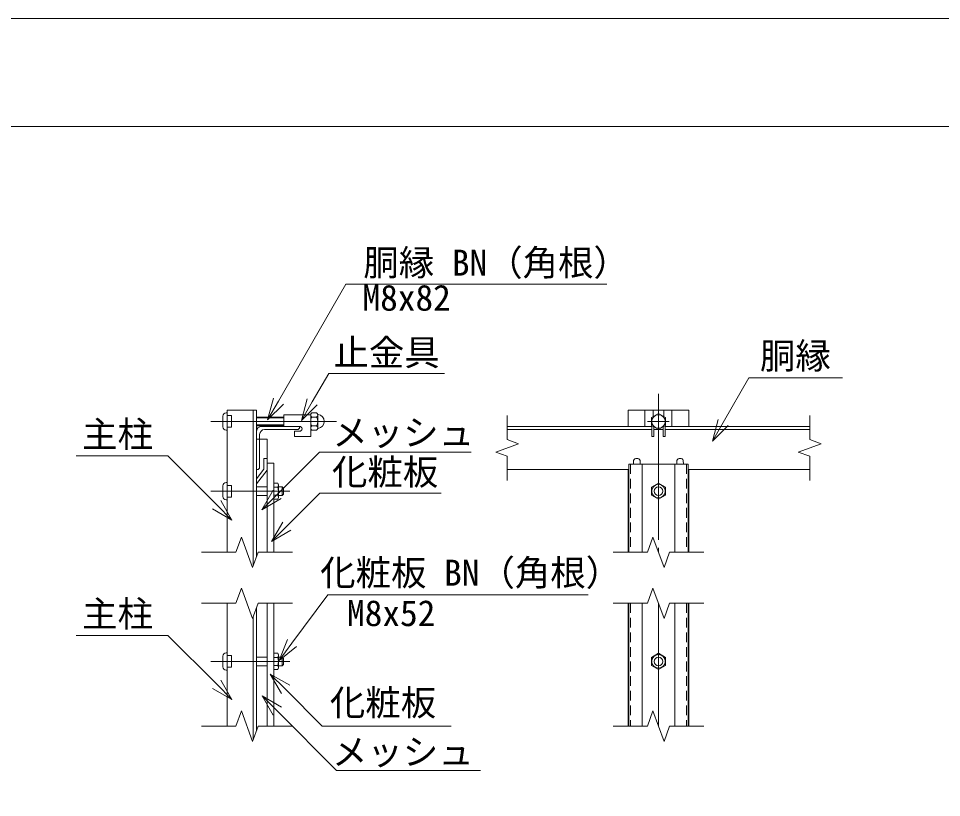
# Model space of a CAD drawing. Units: millimetres, scale not verified. Extents: x -4200 to 4200, y -2970 to 2970.
# Drawn here: x 784 to 2492, y 1529 to 2970 of the extents above; entities that cross this region are included whole.
import ezdxf
from ezdxf.enums import TextEntityAlignment as Align

# ---------------------------------------------------------------- set-up
doc = ezdxf.new("R2010")
doc.units = ezdxf.units.MM
doc.header["$LTSCALE"] = 15
doc.linetypes.add('DASHED1', pattern=[1.8, 1.2, -0.6])
doc.linetypes.add('LONG_CHAIN', pattern=[21, 18, -1, 1, -1])
for name, color, linetype, lineweight in [('0-1_D-STR1', 1, 'Continuous', 9), ('0-2_D-BMK', 2, 'LONG_CHAIN', 9), ('0-3_D-STR-DIM', 7, 'Continuous', 9), ('0-7_D-STR3', 3, 'Continuous', 9), ('0-8_0', 7, 'Continuous', 9), ('0-9_D-STR-TXT', 7, 'Continuous', 9), ('0-B_D-TTL', 2, 'Continuous', 9)]:
    doc.layers.add(name, color=color, linetype=linetype, lineweight=lineweight)
doc.styles.add('ＭＳ ゴシック', font='')
doc.styles.get('ＭＳ ゴシック').set_extended_font_data('MS Gothic')

# ---------------------------------------------------------------- blocks, each defined once
blk = doc.blocks.new('MLeader1')
at = {"layer": '0-9_D-STR-TXT'}
blk.add_line((1249.59, 1757.57), (1277.88, 1729.29), dxfattribs=at)
for points in [[(1270.3, 1721.71), (1249.59, 1757.57), (1285.45, 1736.87)], [(1277.88, 1729.29), (1345.8, 1661.37), (1577.22, 1661.37), (1584.42, 1661.37)]]:
    blk.add_lwpolyline(points, dxfattribs=at)
blk = doc.blocks.new('MLeader2')
at = {"layer": '0-9_D-STR-TXT'}
blk.add_line((1234.39, 1717.08), (1262.68, 1688.8), dxfattribs=at)
for points in [[(1255.1, 1681.22), (1234.39, 1717.08), (1270.25, 1696.38)], [(1262.68, 1688.8), (1372.37, 1579.1), (1631.26, 1579.1), (1638.46, 1579.1)]]:
    blk.add_lwpolyline(points, dxfattribs=at)
blk = doc.blocks.new('MLeader3')
at = {"layer": '0-8_0'}
blk.add_line((1252.02, 2002.64), (1280.31, 2030.93), dxfattribs=at)
for points in [[(1280.31, 2030.93), (1341.35, 2091.97), (1558.56, 2091.97), (1565.76, 2091.97)], [(1287.89, 2023.35), (1252.02, 2002.64), (1272.73, 2038.51)]]:
    blk.add_lwpolyline(points, dxfattribs=at)
blk = doc.blocks.new('MLeader4')
at = {"layer": '0-8_0'}
blk.add_line((1234.15, 2061.51), (1262.43, 2089.79), dxfattribs=at)
for points in [[(1262.43, 2089.79), (1340.68, 2168.04), (1614.17, 2168.04), (1621.37, 2168.04)], [(1270.01, 2082.21), (1234.15, 2061.51), (1254.85, 2097.37)]]:
    blk.add_lwpolyline(points, dxfattribs=at)
blk = doc.blocks.new('MLeader5')
at = {"layer": '0-8_0'}
blk.add_line((1178.65, 1710.29), (1150.37, 1738.57), dxfattribs=at)
for points in [[(1150.37, 1738.57), (1060.15, 1828.79), (897.75, 1828.79), (890.55, 1828.79)], [(1157.95, 1746.15), (1178.65, 1710.29), (1142.79, 1730.99)]]:
    blk.add_lwpolyline(points, dxfattribs=at)
blk = doc.blocks.new('MLeader6')
at = {"layer": '0-8_0'}
blk.add_line((1178.65, 2042.37), (1150.37, 2070.65), dxfattribs=at)
for points in [[(1150.37, 2070.65), (1060.15, 2160.87), (897.75, 2160.87), (890.55, 2160.87)], [(1157.95, 2078.23), (1178.65, 2042.37), (1142.79, 2063.08)]]:
    blk.add_lwpolyline(points, dxfattribs=at)
blk = doc.blocks.new('MLeader7')
at = {"layer": '0-8_0'}
blk.add_line((2067.74, 2188.16), (2087.74, 2222.8), dxfattribs=at)
for points in [[(2087.74, 2222.8), (2135.45, 2305.44), (2301.21, 2305.44), (2308.41, 2305.44)], [(2097.02, 2217.44), (2067.74, 2188.16), (2078.46, 2228.16)]]:
    blk.add_lwpolyline(points, dxfattribs=at)
blk = doc.blocks.new('MLeader16')
at = {"layer": '0-8_0'}
blk.add_line((1307.03, 2226.38), (1327.14, 2260.95), dxfattribs=at)
for points in [[(1327.14, 2260.95), (1357.65, 2313.4), (1564.63, 2313.4), (1571.83, 2313.4)], [(1336.4, 2255.57), (1307.03, 2226.38), (1317.87, 2266.34)]]:
    blk.add_lwpolyline(points, dxfattribs=at)
blk = doc.blocks.new('MLeader20')
at = {"layer": '0-8_0'}
blk.add_line((1244.62, 2227.54), (1264.57, 2262.21), dxfattribs=at)
for points in [[(1264.57, 2262.21), (1389.27, 2478.89), (1865.16, 2478.89), (1872.36, 2478.89)], [(1273.86, 2256.86), (1244.62, 2227.54), (1255.28, 2267.55)]]:
    blk.add_lwpolyline(points, dxfattribs=at)
blk = doc.blocks.new('MLeader22')
at = {"layer": '0-8_0'}
blk.add_line((1265.76, 1782.82), (1289.73, 1814.84), dxfattribs=at)
for points in [[(1289.73, 1814.84), (1356.26, 1903.73), (1830.44, 1903.73), (1837.64, 1903.73)], [(1298.31, 1808.42), (1265.76, 1782.82), (1281.15, 1821.26)]]:
    blk.add_lwpolyline(points, dxfattribs=at)

msp = doc.modelspace()

# ---------------------------------------------------------------- linework, layer by layer
at = {"layer": '0-1_D-STR1'}
for p, q in [((1169.83, 1982.62), (1169.83, 2245.65)), ((1223.83, 2245.65), (1169.83, 2245.65)), ((1217.83, 1957.6), (1217.83, 2245.65)), ((1223.83, 1974.09), (1223.83, 2245.65)), ((1911.94, 2245.65), (2023.94, 2245.65)), ((1911.94, 2215.65), (1911.94, 2245.65)), ((1942.94, 2215.65), (1942.94, 2245.65)), ((1957.94, 2245.65), (1957.94, 2233.89)), ((1977.94, 2245.65), (1977.94, 2233.89)), ((1992.94, 2215.65), (1992.94, 2245.65)), ((2023.94, 2215.65), (2023.94, 2245.65)), ((1223.83, 2205.65), (1223.83, 2135.65)), ((1303.83, 2215.65), (1233.83, 2215.65)), ((1299.83, 2209.65), (1238.83, 2209.65)), ((1303.83, 2213.65), (1303.83, 2215.65)), ((1687.94, 2215.65), (1955.44, 2215.65)), ((1687.94, 2209.65), (1955.44, 2209.65)), ((1959.44, 2209.65), (1976.44, 2209.65)), ((1980.44, 2215.65), (2247.94, 2215.65)), ((1980.44, 2209.65), (2247.94, 2209.65)), ((1243.83, 2191.65), (1223.83, 2191.65)), ((1229.83, 2200.65), (1229.83, 2139.65)), ((1243.83, 2191.65), (1243.83, 1982.62)), ((1237.83, 2156.41), (1243.83, 2156.41)), ((1237.83, 2156.41), (1237.83, 2136.65)), ((1243.83, 2156.41), (1243.83, 2134.41)), ((1237.83, 2136.65), (1223.83, 2118.56)), ((1225.83, 2135.65), (1223.83, 2135.65)), ((1243.83, 2147.65), (1255.83, 2147.65)), ((1255.83, 2147.65), (1255.83, 1982.62)), ((1912.94, 2135.65), (1687.94, 2135.65)), ((1911.94, 1982.62), (1911.94, 2135.65)), ((1912.94, 2145.65), (1912.94, 1982.62)), ((2022.94, 2145.65), (1912.94, 2145.65)), ((1921.94, 2152.41), (1921.7, 2145.65)), ((1933.94, 2152.41), (1934.17, 2145.65)), ((1937.94, 2145.65), (1937.94, 1982.62)), ((1997.94, 2145.65), (1997.94, 1982.62)), ((2001.94, 2152.41), (2001.7, 2145.65)), ((2013.94, 2152.41), (2014.17, 2145.65)), ((2022.94, 2145.65), (2022.94, 1982.62)), ((2247.94, 2135.65), (2022.94, 2135.65)), ((2023.94, 1982.62), (2023.94, 2135.65)), ((1243.83, 2134.41), (1223.83, 2109.41)), ((1223.83, 2118.56), (1223.83, 2109.41)), ((1169.83, 1661), (1169.83, 1888.44)), ((1223.83, 1652.46), (1223.83, 1879.9)), ((1243.83, 1888.44), (1243.83, 1661)), ((1255.83, 1888.44), (1255.83, 1661)), ((1911.94, 1661), (1911.94, 1888.44)), ((1912.94, 1888.44), (1912.94, 1661)), ((1937.94, 1888.44), (1937.94, 1661)), ((1997.94, 1888.44), (1997.94, 1661)), ((2022.94, 1888.44), (2022.94, 1661)), ((2023.94, 1661), (2023.94, 1888.44)), ((1217.83, 1635.98), (1217.83, 1863.42))]:
    msp.add_line(p, q, dxfattribs=at)
at = {"layer": '0-1_D-STR1', "linetype": 'DASHED1'}
for p, q in [((1916.14, 2145.65), (1916.14, 1982.62)), ((2019.74, 2145.65), (2019.74, 1982.62)), ((1916.14, 1888.44), (1916.14, 1661)), ((2019.74, 1888.44), (2019.74, 1661))]:
    msp.add_line(p, q, dxfattribs=at)
at = {"layer": '0-1_D-STR1'}
for centre, radius, start, end in [((1233.83, 2205.65), 10, 90, 180), ((1238.83, 2200.65), 9, 90, 180), ((1299.83, 2213.65), 4, 270, 0), ((1927.94, 2149.91), 6.5, 22.61986, 157.38014), ((2007.94, 2149.91), 6.5, 22.61986, 157.38014), ((1225.83, 2139.65), 4, 270, 0)]:
    msp.add_arc(centre, radius, start, end, dxfattribs=at)
at = {"layer": '0-2_D-BMK'}
for p, q in [((1967.94, 2275.65), (1967.94, 1982.62)), ((1372.3, 2224.65), (1139.83, 2224.65)), ((1987.94, 2224.65), (1947.94, 2224.65)), ((1285.83, 2095.65), (1139.83, 2095.65)), ((1967.94, 1888.44), (1967.94, 1661)), ((1285.83, 1780.88), (1139.83, 1780.88))]:
    msp.add_line(p, q, dxfattribs=at)
at = {"layer": '0-3_D-STR-DIM'}
for p, q in [((1687.94, 2235.65), (1687.94, 2191.05)), ((2247.94, 2235.65), (2247.94, 2191.05)), ((1709.08, 2183.35), (1687.94, 2191.05)), ((1666.79, 2167.96), (1709.08, 2183.35)), ((1687.94, 2160.26), (1666.79, 2167.96)), ((1687.94, 2160.26), (1687.94, 2115.65)), ((2247.94, 2160.26), (2247.94, 2115.65)), ((1185.9, 1982.62), (1196.16, 2010.81)), ((1196.16, 2010.81), (1216.68, 1954.43)), ((1947.41, 1982.62), (1957.67, 2010.81)), ((1957.67, 2010.81), (1978.2, 1954.43)), ((1185.9, 1982.62), (1122.42, 1982.62)), ((1216.68, 1954.43), (1226.94, 1982.62)), ((1290.42, 1982.62), (1226.94, 1982.62)), ((1947.41, 1982.62), (1883.94, 1982.62)), ((1978.2, 1954.43), (1988.46, 1982.62)), ((2051.94, 1982.62), (1988.46, 1982.62)), ((1185.9, 1888.44), (1196.16, 1916.63)), ((1196.16, 1916.63), (1216.68, 1860.24)), ((1947.41, 1888.44), (1957.67, 1916.63)), ((1957.67, 1916.63), (1978.2, 1860.24)), ((1185.9, 1888.44), (1122.42, 1888.44)), ((1216.68, 1860.24), (1226.94, 1888.44)), ((1290.42, 1888.44), (1226.94, 1888.44)), ((1947.41, 1888.44), (1883.94, 1888.44)), ((1978.2, 1860.24), (1988.46, 1888.44)), ((2051.94, 1888.44), (1988.46, 1888.44)), ((1185.9, 1661), (1196.16, 1689.19)), ((1196.16, 1689.19), (1216.68, 1632.81)), ((1947.41, 1661), (1957.67, 1689.19)), ((1957.67, 1689.19), (1978.2, 1632.81)), ((1185.9, 1661), (1122.42, 1661)), ((1216.68, 1632.81), (1226.94, 1661)), ((1290.42, 1661), (1226.94, 1661)), ((1947.41, 1661), (1883.94, 1661)), ((1978.2, 1632.81), (1988.46, 1661)), ((2051.94, 1661), (1988.46, 1661))]:
    msp.add_line(p, q, dxfattribs=at)
msp.add_lwpolyline([(2247.94, 2160.26), (2226.79, 2167.96), (2269.08, 2183.35), (2247.94, 2191.05)], dxfattribs=at)
at = {"layer": '0-7_D-STR3'}
for p, q in [((1167.83, 2240.65), (1169.83, 2240.65)), ((1169.83, 2240.65), (1169.83, 2208.65)), ((1326.33, 2240.85), (1335.33, 2240.85)), ((1161.83, 2234.65), (1161.83, 2214.65)), ((1169.83, 2235.45), (1177.83, 2235.45)), ((1177.83, 2235.45), (1177.83, 2213.85)), ((1223.83, 2232.65), (1274.33, 2232.65)), ((1223.83, 2231.15), (1274.33, 2231.15)), ((1324.33, 2236.65), (1274.33, 2236.65)), ((1274.33, 2236.65), (1274.33, 2215.65)), ((1324.33, 2237.12), (1324.33, 2212.43)), ((1324.33, 2237.12), (1324.33, 2212.43)), ((1324.33, 2236.65), (1324.33, 2196.65)), ((1335.33, 2232.75), (1326.33, 2232.75)), ((1337.33, 2237.12), (1337.33, 2212.43)), ((1337.33, 2237.12), (1337.33, 2212.43)), ((1167.83, 2208.65), (1169.83, 2208.65)), ((1169.83, 2213.85), (1177.83, 2213.85)), ((1223.83, 2218.15), (1274.33, 2218.15)), ((1223.83, 2216.65), (1274.33, 2216.65)), ((1303.83, 2215.65), (1274.33, 2215.65)), ((1303.83, 2206.65), (1294.33, 2206.65)), ((1294.33, 2206.65), (1294.33, 2196.65)), ((1335.33, 2216.55), (1326.33, 2216.55)), ((1326.33, 2208.45), (1335.33, 2208.45)), ((1955.44, 2216.86), (1955.44, 2196.65)), ((1959.44, 2214.55), (1959.44, 2196.65)), ((1976.44, 2214.55), (1976.44, 2196.65)), ((1980.44, 2216.86), (1980.44, 2196.65)), ((1324.33, 2196.65), (1294.33, 2196.65)), ((1955.44, 2196.65), (1959.44, 2196.65)), ((1976.44, 2196.65), (1980.44, 2196.65)), ((1161.83, 2105.65), (1161.83, 2085.65)), ((1167.83, 2111.65), (1169.83, 2111.65)), ((1169.83, 2111.65), (1169.83, 2079.65)), ((1169.83, 2106.45), (1177.83, 2106.45)), ((1177.83, 2106.45), (1177.83, 2084.85)), ((1223.83, 2103.65), (1243.83, 2103.65)), ((1255.83, 2110.67), (1263.38, 2110.67)), ((1255.83, 2103.16), (1263.38, 2103.16)), ((1263.38, 2110.67), (1264.83, 2108.15)), ((1264.83, 2083.15), (1264.83, 2108.15)), ((1264.83, 2103.65), (1271.43, 2103.65)), ((1271.43, 2103.65), (1273.83, 2101.25)), ((1271.43, 2103.65), (1271.43, 2087.65)), ((1273.83, 2101.25), (1273.83, 2090.05)), ((1169.83, 2084.85), (1177.83, 2084.85)), ((1223.83, 2087.65), (1243.83, 2087.65)), ((1255.83, 2088.15), (1263.38, 2088.15)), ((1264.83, 2087.65), (1271.43, 2087.65)), ((1271.43, 2087.65), (1273.83, 2090.05)), ((1167.83, 2079.65), (1169.83, 2079.65)), ((1255.83, 2080.64), (1263.38, 2080.64)), ((1263.38, 2080.64), (1264.83, 2083.15)), ((1167.83, 1796.88), (1169.83, 1796.88)), ((1169.83, 1796.88), (1169.83, 1764.88)), ((1255.83, 1795.89), (1263.38, 1795.89)), ((1263.38, 1795.89), (1264.83, 1793.38)), ((1161.83, 1790.88), (1161.83, 1770.88)), ((1169.83, 1791.68), (1177.83, 1791.68)), ((1177.83, 1791.68), (1177.83, 1770.08)), ((1223.83, 1788.88), (1243.83, 1788.88)), ((1255.83, 1788.39), (1263.38, 1788.39)), ((1264.83, 1768.38), (1264.83, 1793.38)), ((1264.83, 1788.88), (1271.43, 1788.88)), ((1271.43, 1788.88), (1273.83, 1786.48)), ((1271.43, 1788.88), (1271.43, 1772.88)), ((1273.83, 1786.48), (1273.83, 1775.28)), ((1167.83, 1764.88), (1169.83, 1764.88)), ((1169.83, 1770.08), (1177.83, 1770.08)), ((1223.83, 1772.88), (1243.83, 1772.88)), ((1255.83, 1773.38), (1263.38, 1773.38)), ((1255.83, 1765.87), (1263.38, 1765.87)), ((1263.38, 1765.87), (1264.83, 1768.38)), ((1264.83, 1772.88), (1271.43, 1772.88)), ((1271.43, 1772.88), (1273.83, 1775.28))]:
    msp.add_line(p, q, dxfattribs=at)
for points in [[(1980.94, 2232.16), (1967.94, 2239.67), (1954.94, 2232.16), (1954.94, 2217.15), (1967.94, 2209.64), (1980.94, 2217.15)], [(1980.94, 2103.16), (1967.94, 2110.67), (1954.94, 2103.16), (1954.94, 2088.15), (1967.94, 2080.64), (1980.94, 2088.15)], [(1980.94, 1788.39), (1967.94, 1795.89), (1954.94, 1788.39), (1954.94, 1773.38), (1967.94, 1765.87), (1980.94, 1773.38)]]:
    msp.add_lwpolyline(points, close=True, dxfattribs=at)
for centre, radius in [((1967.94, 2224.65), 12.5), ((1967.94, 2095.65), 12.5), ((1967.94, 2095.65), 8), ((1967.94, 1780.88), 12.5), ((1967.94, 1780.88), 8)]:
    msp.add_circle(centre, radius, dxfattribs=at)
for centre, radius, start, end in [((1167.83, 2234.65), 6, 90, 180), ((1329.41, 2236.8), 5.08, 127.21089, 232.78911), ((1332.26, 2236.8), 5.08, 307.21089, 52.78911), ((1338.08, 2238.54), 1, 189.83916, 262.83194), ((1341.73, 2224.65), 17.4, 152.26063, 207.73937), ((1319.93, 2224.65), 17.4, 332.26063, 27.73937), ((1336.33, 2224.65), 13, 277.16806, 82.83194), ((1167.83, 2214.65), 6, 180, 270), ((1303.83, 2211.15), 4.5, 270, 90), ((1329.43, 2212.5), 5.1, 127.42505, 232.57495), ((1332.23, 2212.5), 5.1, 307.42505, 52.57495), ((1338.08, 2210.76), 1, 97.16806, 163.42019), ((1167.83, 2105.65), 6, 90, 180), ((1257.9, 2106.91), 6.64, 325.61586, 34.38414), ((1239.7, 2095.65), 24.84, 342.4121, 17.5879), ((1167.83, 2085.65), 6, 180, 270), ((1257.9, 2084.4), 6.64, 325.61585, 34.38416), ((1167.83, 1790.88), 6, 90, 180), ((1257.9, 1792.14), 6.64, 325.61586, 34.38414), ((1239.7, 1780.88), 24.84, 342.4121, 17.5879), ((1167.83, 1770.88), 6, 180, 270), ((1257.9, 1769.62), 6.64, 325.61585, 34.38416)]:
    msp.add_arc(centre, radius, start, end, dxfattribs=at)
at = {"layer": '0-B_D-TTL', "color": 7}
msp.add_lwpolyline([(-4199.89, -2970.01), (4200.11, -2970.01), (4200.11, 2969.99), (-4199.89, 2969.99)], close=True, dxfattribs=at)
at = {"layer": '0-B_D-TTL'}
msp.add_lwpolyline([(-3899.89, 2769.99), (3900.11, 2769.99), (3900.11, -2770.01), (-3899.89, -2770.01)], close=True, dxfattribs=at)

# ---------------------------------------------------------------- block references
at = {"layer": '0-8_0'}
for name in ['MLeader20', 'MLeader16', 'MLeader7', 'MLeader6', 'MLeader4', 'MLeader3', 'MLeader22', 'MLeader5']:
    msp.add_blockref(name, (0, 0), dxfattribs=at)
at = {"layer": '0-9_D-STR-TXT'}
for name in ['MLeader1', 'MLeader2']:
    msp.add_blockref(name, (0, 0), dxfattribs=at)

# ---------------------------------------------------------------- texts
at = {"layer": '0-9_D-STR-TXT', "style": 'ＭＳ ゴシック'}
for s, p in [('胴縁 BN（角根）', (1421.8, 2479.99)), ('M8x82', (1420.2, 2415.04)), ('止金具', (1366.5, 2313.78)), ('胴縁', (2155.76, 2307.66)), ('主柱', (901.44, 2162.53)), ('メッシュ', (1364.42, 2165.73)), ('化粧板', (1363.78, 2092.72)), ('化粧板 BN（角根）', (1341.9, 1906.54)), ('主柱', (901.44, 1830.44)), ('M8x52', (1391.59, 1831.78)), ('化粧板', (1359.8, 1666.14)), ('メッシュ', (1363.76, 1575.18))]:
    msp.add_text(s, height=48.06, dxfattribs=at).set_placement(p, align=Align.BOTTOM_LEFT)

doc.saveas('drawing.dxf')
